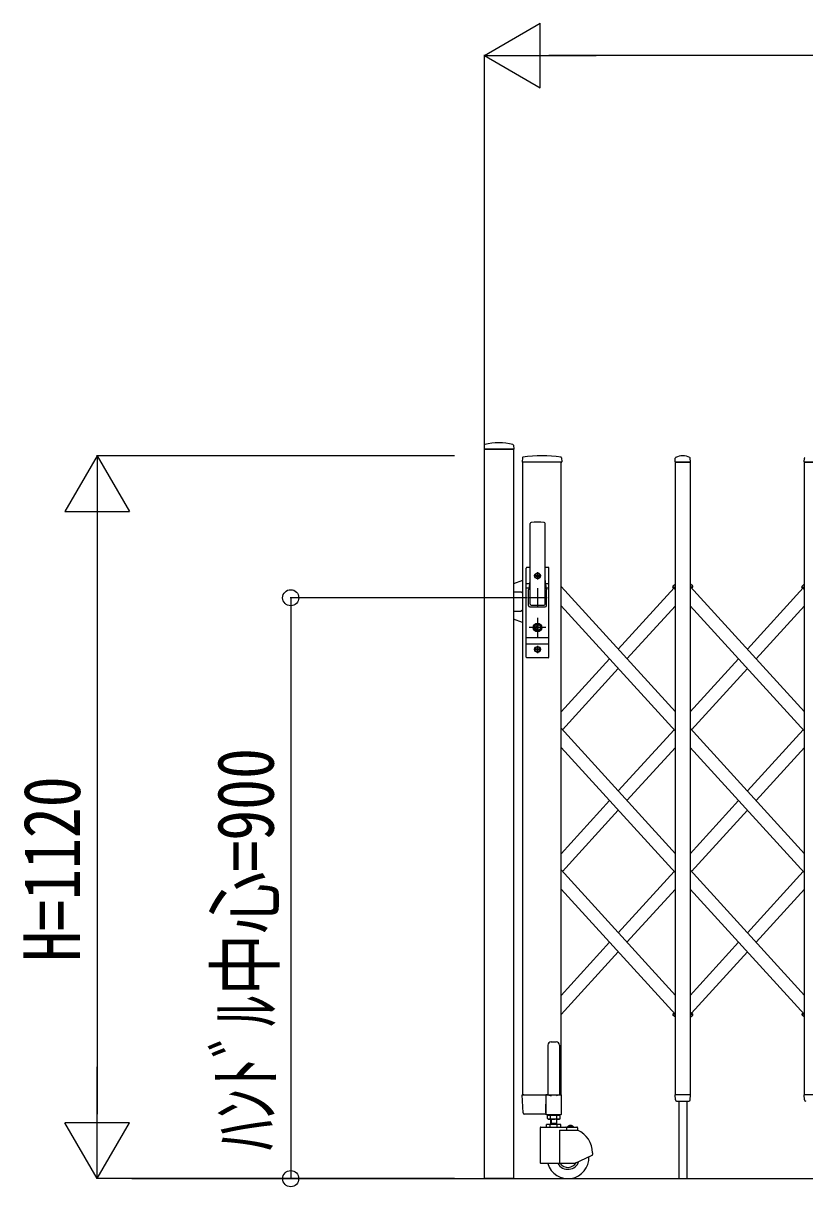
# Model space of a CAD drawing. Units: millimetres, scale not verified. Extents: x -16820 to 16820, y -11880 to 11880.
# Drawn here: x 7505 to 8715, y -8034 to -6231 of the extents above; entities that cross this region are included whole.
import ezdxf
from ezdxf.enums import TextEntityAlignment as Align

# ---------------------------------------------------------------- set-up
doc = ezdxf.new("R2010")
doc.units = ezdxf.units.MM
doc.header["$LTSCALE"] = 50
for name, color, linetype in [('0-2_YKK_12', 2, 'Continuous'), ('0-3_YKK_13', 4, 'Continuous'), ('0-4_YKK_A1', 4, 'Continuous'), ('0-5_YKK_D', 6, 'Continuous')]:
    doc.layers.add(name, color=color, linetype=linetype)
doc.styles.add('ＭＳ ゴシック', font='')
doc.styles.get('ＭＳ ゴシック').set_extended_font_data('MS Gothic')

msp = doc.modelspace()

# ---------------------------------------------------------------- linework, layer by layer
at = {"layer": '0-2_YKK_12'}
for p, q in [((8301.58, -7081.35), (8301.58, -7092.65)), ((8307.23, -7087), (8295.93, -7087)), ((8301.58, -7106), (8301.58, -7136)), ((8316.58, -7121), (8286.58, -7121)), ((8301.58, -7152.11), (8301.58, -7181.67)), ((8314.58, -7167), (8288.58, -7167)), ((8307.23, -7201), (8295.93, -7201)), ((8301.58, -7195.35), (8301.58, -7206.65))]:
    msp.add_line(p, q, dxfattribs=at)
at = {"layer": '0-3_YKK_13'}
for p, q in [((8218.95, -6884.61), (8218.58, -6890.68)), ((8264.21, -6884.61), (8264.58, -6890.68)), ((8264.28, -6891), (8218.88, -6891)), ((8277.97, -6904.35), (8277.58, -6910.68)), ((8338.78, -6911), (8277.88, -6911)), ((8338.69, -6904.35), (8339.08, -6910.68)), ((8514.58, -6910.68), (8514.96, -6904.56)), ((8538.28, -6911), (8514.88, -6911)), ((8538.58, -6910.68), (8538.2, -6904.56)), ((8714.58, -6910.68), (8714.96, -6904.56)), ((8738.28, -6911), (8714.88, -6911)), ((8290.08, -7131), (8290.08, -7006.14)), ((8313.08, -7131), (8313.08, -7006.14)), ((8284.08, -7213), (8284.08, -7075)), ((8290.08, -7074), (8285.08, -7074)), ((8288.58, -7074), (8288.58, -7074.1)), ((8318.08, -7074), (8313.08, -7074)), ((8319.08, -7213), (8319.08, -7075)), ((8278.08, -7094.55), (8264.08, -7099.64)), ((8284.08, -7098.8), (8289.53, -7098.8)), ((8289.71, -7097.9), (8287.62, -7108.62)), ((8300.26, -7086.56), (8299.38, -7086.56)), ((8302.9, -7087.44), (8303.78, -7087.44)), ((8313.45, -7097.9), (8315.54, -7108.62)), ((8313.63, -7098.8), (8319.08, -7098.8)), ((8511.29, -7102.89), (8515.08, -7099.44)), ((8541.87, -7102.89), (8538.08, -7099.44)), ((8711.29, -7102.89), (8715.08, -7099.44)), ((8264.08, -7112), (8276.08, -7112)), ((8278.08, -7114), (8276.08, -7112)), ((8284.08, -7105.5), (8288.23, -7105.5)), ((8287.58, -7133), (8287.58, -7109)), ((8314.93, -7105.5), (8319.08, -7105.5)), ((8315.58, -7133), (8315.58, -7109)), ((8512.23, -7105.41), (8511.22, -7104.3)), ((8512.23, -7105.41), (8515.08, -7102.82)), ((8540.93, -7105.41), (8538.08, -7102.82)), ((8540.93, -7105.41), (8541.94, -7104.3)), ((8712.23, -7105.41), (8711.22, -7104.3)), ((8712.23, -7105.41), (8715.08, -7102.82)), ((8289.58, -7135), (8313.58, -7135)), ((8291.58, -7132.5), (8311.58, -7132.5)), ((8264.08, -7142), (8276.08, -7142)), ((8278.08, -7159.45), (8264.08, -7154.36)), ((8278.08, -7140), (8276.08, -7142)), ((8300.68, -7165.25), (8298.88, -7166)), ((8298.88, -7168), (8298.88, -7166)), ((8300.68, -7168.75), (8298.88, -7168)), ((8300.68, -7165.25), (8300.68, -7162.4)), ((8302.48, -7162.4), (8300.68, -7162.4)), ((8300.68, -7171.6), (8300.68, -7168.75)), ((8302.48, -7171.6), (8300.68, -7171.6)), ((8301.16, -7166.32), (8302.48, -7165.5)), ((8301.16, -7167.68), (8302.48, -7168.5)), ((8302.48, -7165.5), (8302.48, -7162.4)), ((8302.48, -7171.6), (8302.48, -7168.5)), ((8284.08, -7182.5), (8319.08, -7182.5)), ((8284.08, -7192.5), (8319.08, -7192.5)), ((8300.26, -7200.56), (8299.38, -7200.56)), ((8302.9, -7201.44), (8303.78, -7201.44)), ((8318.08, -7214), (8285.08, -7214)), ((8512.23, -7765.02), (8511.22, -7766.13)), ((8515.08, -7771), (8511.29, -7767.54)), ((8515.08, -7767.62), (8512.23, -7765.02)), ((8538.08, -7767.62), (8540.93, -7765.02)), ((8538.08, -7767.62), (8540.93, -7765.02)), ((8538.08, -7771), (8541.87, -7767.54)), ((8538.08, -7771), (8541.87, -7767.54)), ((8540.93, -7765.02), (8541.94, -7766.13)), ((8540.93, -7765.02), (8541.94, -7766.13)), ((8712.23, -7765.02), (8711.22, -7766.13)), ((8715.08, -7771), (8711.29, -7767.54)), ((8715.08, -7767.62), (8712.23, -7765.02)), ((8317.58, -7814.2), (8317.58, -7890.9)), ((8322.58, -7809.2), (8330.58, -7809.2)), ((8335.58, -7814.2), (8335.58, -7890.9)), ((8279.34, -7919.12), (8277.64, -7891.32)), ((8280.13, -7891), (8277.94, -7891)), ((8314.28, -7891.5), (8314.28, -7920.9)), ((8314.39, -7919.12), (8314.63, -7891.32)), ((8315.34, -7891), (8314.64, -7891)), ((8317.58, -7890.9), (8314.88, -7890.9)), ((8317.58, -7890.9), (8322.58, -7892.9)), ((8335.58, -7890.9), (8330.58, -7892.9)), ((8338.28, -7890.9), (8335.58, -7890.9)), ((8338.88, -7920.9), (8338.88, -7891.5)), ((8515.03, -7898.71), (8514.58, -7891.32)), ((8538.28, -7891), (8514.88, -7891)), ((8538.13, -7898.71), (8538.58, -7891.32)), ((8715.03, -7898.71), (8714.58, -7891.32)), ((8738.28, -7891), (8714.88, -7891)), ((8515.03, -7898.71), (8515.06, -7899.12)), ((8517.05, -7901), (8536.11, -7901)), ((8538.1, -7899.12), (8538.13, -7898.71)), ((8715.03, -7898.71), (8715.06, -7899.12)), ((8281.83, -7921), (8281.33, -7921)), ((8314.08, -7921), (8281.83, -7921)), ((8314.39, -7919.12), (8314.38, -7920.7)), ((8314.88, -7921.5), (8338.28, -7921.5))]:
    msp.add_line(p, q, dxfattribs=at)
for points in [[(8299.38, -7086.56), (8299.38, -7087.44), (8300.26, -7087.44)], [(8302.02, -7085.68), (8302.02, -7084.8), (8301.14, -7084.8), (8301.14, -7085.68)], [(8301.14, -7088.32), (8301.14, -7089.2), (8302.02, -7089.2), (8302.02, -7088.32)], [(8303.78, -7087.44), (8303.78, -7086.56), (8302.9, -7086.56)], [(8299.38, -7200.56), (8299.38, -7201.44), (8300.26, -7201.44)], [(8302.02, -7199.68), (8302.02, -7198.8), (8301.14, -7198.8), (8301.14, -7199.68)], [(8301.14, -7202.32), (8301.14, -7203.2), (8302.02, -7203.2), (8302.02, -7202.32)], [(8303.78, -7201.44), (8303.78, -7200.56), (8302.9, -7200.56)], [(8280.13, -7891), (8314.64, -7891), (8314.63, -7891.32)], [(8314.08, -7921), (8314.08, -7921), (8314.11, -7921), (8314.32, -7920.88), (8314.38, -7920.7)]]:
    msp.add_lwpolyline(points, dxfattribs=at)
for centre, radius in [((8301.58, -7087), 4.5), ((8301.58, -7087), 4), ((8301.58, -7167), 6.7), ((8301.58, -7167), 6.6), ((8301.58, -7167), 5.3), ((8301.58, -7167), 4.6), ((8301.58, -7201), 4.5), ((8301.58, -7201), 4)]:
    msp.add_circle(centre, radius, dxfattribs=at)
for centre, radius, start, end in [((8219.95, -6884.67), 1, 104.06552, 176.5), ((8241.58, -6971), 90, 75.93448, 104.06552), ((8263.21, -6884.67), 1, 3.5, 75.93448), ((8218.88, -6890.7), 0.3, 176.5, 270), ((8264.28, -6890.7), 0.3, 270, 3.5), ((8278.97, -6904.41), 1, 99.38883, 176.5), ((8308.33, -7082), 181, 80.61117, 99.38883), ((8337.69, -6904.41), 1, 3.5, 80.61117), ((8526.58, -6924.89), 23.89, 62.3399, 117.6601), ((8277.88, -6910.7), 0.3, 176.5, 270), ((8338.78, -6910.7), 0.3, 270, 3.5), ((8514.88, -6910.7), 0.3, 176.5, 180), ((8514.88, -6910.7), 0.3, 180, 270), ((8515.95, -6904.62), 1, 117.6601, 176.5), ((8537.21, -6904.62), 1, 3.5, 62.3399), ((8538.28, -6910.7), 0.3, 270, 0), ((8538.28, -6910.7), 0.3, 0, 3.5), ((8714.88, -6910.7), 0.3, 176.5, 180), ((8714.88, -6910.7), 0.3, 180, 270), ((8715.95, -6904.62), 1, 117.6601, 176.5), ((8291.58, -7006.14), 1.5, 97.31871, 180), ((8301.58, -7084), 80, 82.68129, 97.31871), ((8311.58, -7006.14), 1.5, 0, 82.68129), ((8285.08, -7075), 1, 90, 180), ((8318.08, -7075), 1, 0, 90), ((8270.08, -7094.07), 20, 348.95411, 0), ((8300.26, -7085.68), 0.88, 270, 0), ((8300.26, -7088.32), 0.88, 0, 90), ((8302.9, -7085.68), 0.88, 180, 270), ((8302.9, -7088.32), 0.88, 90, 180), ((8333.08, -7094.07), 20, 180, 191.04589), ((8289.58, -7109), 2, 168.95411, 180), ((8313.58, -7109), 2, 0, 23.80355), ((8511.96, -7103.63), 1, 132.33008, 222.33008), ((8541.2, -7103.63), 1, 317.66992, 47.66992), ((8711.96, -7103.63), 1, 132.33008, 222.33008), ((8289.58, -7133), 2, 180, 270), ((8291.58, -7131), 1.5, 180, 270), ((8311.58, -7131), 1.5, 270, 0), ((8313.58, -7133), 2, 270, 0), ((8301.58, -7167), 0.8, 121.82137, 238.17863), ((8300.26, -7199.68), 0.88, 270, 0), ((8300.26, -7202.32), 0.88, 0, 90), ((8302.9, -7199.68), 0.88, 180, 270), ((8302.9, -7202.32), 0.88, 90, 180), ((8285.08, -7213), 1, 180, 270), ((8318.08, -7213), 1, 270, 0), ((8511.96, -7766.8), 1, 137.66992, 227.66992), ((8541.2, -7766.8), 1, 312.33008, 42.33008), ((8541.2, -7766.8), 1, 312.33008, 42.33008), ((8711.96, -7766.8), 1, 137.66992, 227.66992), ((8322.58, -7814.2), 5, 90, 180), ((8330.58, -7814.2), 5, 0, 90), ((8277.94, -7891.3), 0.3, 90, 183.5), ((8314.88, -7891.5), 0.6, 90, 180), ((8338.28, -7891.5), 0.6, 0, 90), ((8514.88, -7891.3), 0.3, 90, 183.5), ((8538.28, -7891.3), 0.3, 356.5, 90), ((8714.88, -7891.3), 0.3, 90, 183.5), ((8517.05, -7899), 2, 183.5, 270), ((8536.11, -7899), 2, 270, 356.5), ((8717.05, -7899), 2, 183.5, 270), ((8281.33, -7919), 2, 183.5, 270), ((8314.88, -7920.9), 0.6, 180, 270), ((8338.28, -7920.9), 0.6, 270, 0)]:
    msp.add_arc(centre, radius, start, end, dxfattribs=at)
at = {"layer": '0-4_YKK_A1'}
for p, q in [((8264.33, -6891), (8219.33, -6891)), ((8515.08, -7297.96), (8338.08, -7103.64)), ((8513.05, -7105.87), (8426.58, -7200.8)), ((8512.45, -7105.21), (8515.08, -7102.82)), ((8515.08, -7108.09), (8512.45, -7105.21)), ((8540.71, -7105.21), (8538.08, -7102.82)), ((8715.08, -7297.96), (8538.08, -7103.64)), ((8540.11, -7105.87), (8540.71, -7105.21)), ((8626.58, -7200.8), (8713.05, -7105.87)), ((8712.45, -7105.21), (8715.08, -7102.82)), ((8715.08, -7108.09), (8712.45, -7105.21)), ((8515.08, -7327.66), (8338.08, -7133.34)), ((8515.08, -7133.34), (8440.11, -7215.65)), ((8715.08, -7327.66), (8538.08, -7133.34)), ((8640.11, -7215.65), (8715.08, -7133.34)), ((8413.05, -7215.65), (8338.08, -7297.96)), ((8538.08, -7297.96), (8613.05, -7215.65)), ((8426.58, -7230.5), (8340.11, -7325.43)), ((8540.11, -7325.43), (8626.58, -7230.5)), ((8515.08, -7517.52), (8338.08, -7323.21)), ((8426.58, -7420.37), (8513.05, -7325.43)), ((8715.08, -7517.52), (8538.08, -7323.21)), ((8626.58, -7420.37), (8713.05, -7325.43)), ((8515.08, -7547.22), (8338.08, -7352.91)), ((8440.11, -7435.22), (8515.08, -7352.91)), ((8715.08, -7547.22), (8538.08, -7352.91)), ((8640.11, -7435.22), (8715.08, -7352.91)), ((8338.08, -7517.52), (8413.05, -7435.22)), ((8538.08, -7517.52), (8613.05, -7435.22)), ((8340.11, -7545), (8426.58, -7450.07)), ((8540.11, -7545), (8626.58, -7450.07)), ((8515.08, -7737.09), (8338.08, -7542.78)), ((8426.58, -7639.93), (8513.05, -7545)), ((8715.08, -7737.09), (8538.08, -7542.78)), ((8626.58, -7639.93), (8713.05, -7545)), ((8515.08, -7766.79), (8338.08, -7572.48)), ((8440.11, -7654.78), (8515.08, -7572.48)), ((8715.08, -7766.79), (8538.08, -7572.48)), ((8640.11, -7654.78), (8715.08, -7572.48)), ((8338.08, -7737.09), (8413.05, -7654.78)), ((8538.08, -7737.09), (8613.05, -7654.78)), ((8338.08, -7766.79), (8426.58, -7669.63)), ((8540.11, -7764.57), (8626.58, -7669.63)), ((8540.71, -7765.22), (8538.08, -7762.34)), ((8538.08, -7767.62), (8540.71, -7765.22)), ((8520.58, -7901), (8520.58, -8021)), ((8532.58, -7901), (8532.58, -8021)), ((8316.77, -7928.04), (8318.08, -7928.8)), ((8317.98, -7921), (8317.98, -7922.8)), ((8335.08, -7928.8), (8318.08, -7928.8)), ((8321.58, -7928.8), (8321.58, -7937)), ((8321.67, -7928.04), (8321.67, -7923.56)), ((8322.39, -7928.8), (8322.39, -7935)), ((8330.77, -7928.8), (8330.77, -7935)), ((8331.49, -7928.04), (8331.49, -7923.56)), ((8331.58, -7937), (8331.58, -7928.8)), ((8336.39, -7928.04), (8335.08, -7928.8)), ((8305.58, -7942), (8305.58, -7996.5)), ((8306.58, -7941), (8362.58, -7941)), ((8315.61, -7941), (8315.61, -7937)), ((8321.1, -7941), (8321.1, -7937)), ((8321.58, -7935), (8331.58, -7935)), ((8322.39, -7935), (8321.58, -7936.4)), ((8330.77, -7935), (8331.58, -7936.4)), ((8332.06, -7941), (8332.06, -7937)), ((8335.52, -7946), (8335.52, -7997.5)), ((8335.59, -7946), (8363.58, -7946)), ((8346.2, -7942), (8346.2, -7946)), ((8357.28, -7940.49), (8347.88, -7940.49)), ((8347.88, -7941), (8347.88, -7940.49)), ((8357.28, -7941), (8347.88, -7941)), ((8357.28, -7941), (8357.28, -7940.49)), ((8363.58, -7942), (8363.58, -7946)), ((8358.58, -7997.5), (8386, -7984.71)), ((8386.58, -7980.91), (8386.58, -7983.81)), ((8358.58, -7997.5), (8306.58, -7997.5)), ((7672.96, -8021), (15261.93, -8021))]:
    msp.add_line(p, q, dxfattribs=at)
for points in [[(8219.08, -6891), (8264.08, -6891), (8264.08, -8021), (8219.08, -8021)], [(8278.08, -7891), (8338.08, -7891), (8338.08, -6911), (8278.08, -6911)], [(8515.08, -6911), (8538.08, -6911), (8538.08, -7891), (8515.08, -7891)], [(8715.08, -6911), (8738.08, -6911), (8738.08, -7891), (8715.08, -7891)]]:
    msp.add_lwpolyline(points, close=True, dxfattribs=at)
for points in [[(8515.08, -7767.62), (8512.45, -7765.22), (8513.05, -7764.57)], [(8538.08, -7767.62), (8540.71, -7765.22), (8538.08, -7762.34)], [(8715.08, -7767.62), (8712.45, -7765.22), (8713.05, -7764.57)], [(8316.77, -7928.04), (8316.77, -7923.56), (8318.08, -7922.8)], [(8317.98, -7922.8), (8335.18, -7922.8), (8335.18, -7921)], [(8336.39, -7928.04), (8336.39, -7923.56), (8335.08, -7922.8), (8318.08, -7922.8)], [(8337.55, -7941), (8337.55, -7937), (8315.61, -7937)], [(8350.48, -7938.85), (8351.43, -7940.79), (8352.58, -7941.41)], [(8354.68, -7938.85), (8353.73, -7940.79), (8352.58, -7941.41)]]:
    msp.add_lwpolyline(points, dxfattribs=at)
for centre, radius, start, end in [((8319.22, -7927.14), 4.34, 55.61575, 124.38425), ((8319.22, -7924.46), 4.34, 235.61575, 304.38425), ((8326.58, -7939.04), 16.24, 72.41205, 107.58795), ((8326.58, -7912.56), 16.24, 252.41205, 287.58795), ((8333.94, -7927.14), 4.34, 55.61575, 124.38425), ((8333.94, -7924.46), 4.34, 235.61575, 304.38425), ((8306.58, -7942), 1, 90, 180), ((8345.2, -7942), 1, 0, 90), ((8352.58, -7945.05), 6.55, 44.12696, 135.87304), ((8362.58, -7942), 1, 0, 90), ((8348.58, -7980.91), 38, 0, 66.75044), ((8385.58, -7983.81), 1, 295, 0), ((8306.58, -7996.5), 1, 180, 270), ((8348.58, -7988.5), 32.5, 196.07665, 2.6035), ((8348.58, -7988.5), 18, 210, 341.53259), ((8348.58, -7988.5), 15, 216.8699, 329.35772)]:
    msp.add_arc(centre, radius, start, end, dxfattribs=at)
at = {"layer": '0-5_YKK_D'}
for p, q in [((8219.08, -6281), (8305.68, -6231)), ((8305.68, -6331), (8305.68, -6231)), ((8219.08, -6890), (8219.08, -6280)), ((8219.08, -6281), (8305.68, -6331)), ((8219.08, -6281), (8392.29, -6281)), ((14334.08, -6281), (8319.08, -6281)), ((7619.08, -6901), (7569.08, -6987.6)), ((8173.08, -6901), (7618.08, -6901)), ((7619.08, -6901), (7669.08, -6987.6)), ((7619.08, -6901), (7619.08, -7074.21)), ((7569.08, -6987.6), (7669.08, -6987.6)), ((7619.08, -7001), (7619.08, -7921)), ((8285.58, -7121), (7918.08, -7121)), ((7919.08, -7121), (7919.08, -8021)), ((7619.08, -8021), (7619.08, -7847.79)), ((7619.08, -8021), (7569.08, -7934.4)), ((7669.08, -7934.4), (7569.08, -7934.4)), ((7619.08, -8021), (7669.08, -7934.4)), ((8173.08, -8021), (7618.08, -8021)), ((8173.08, -8021), (7918.08, -8021))]:
    msp.add_line(p, q, dxfattribs=at)
for centre in [(7919.08, -7121), (7919.08, -8021)]:
    msp.add_circle(centre, 12.5, dxfattribs=at)

# ---------------------------------------------------------------- texts
at = {"layer": '0-5_YKK_D', "style": 'ＭＳ ゴシック', "width": 0.8}
for s, p in [('ﾊﾝﾄﾞﾙ中心=900', (7919.08, -7977.4)), ('H=1120', (7619.08, -7685))]:
    msp.add_text(s, height=87.98, rotation=90, dxfattribs=at).set_placement(p, align=Align.BOTTOM_LEFT)

doc.saveas('drawing.dxf')
